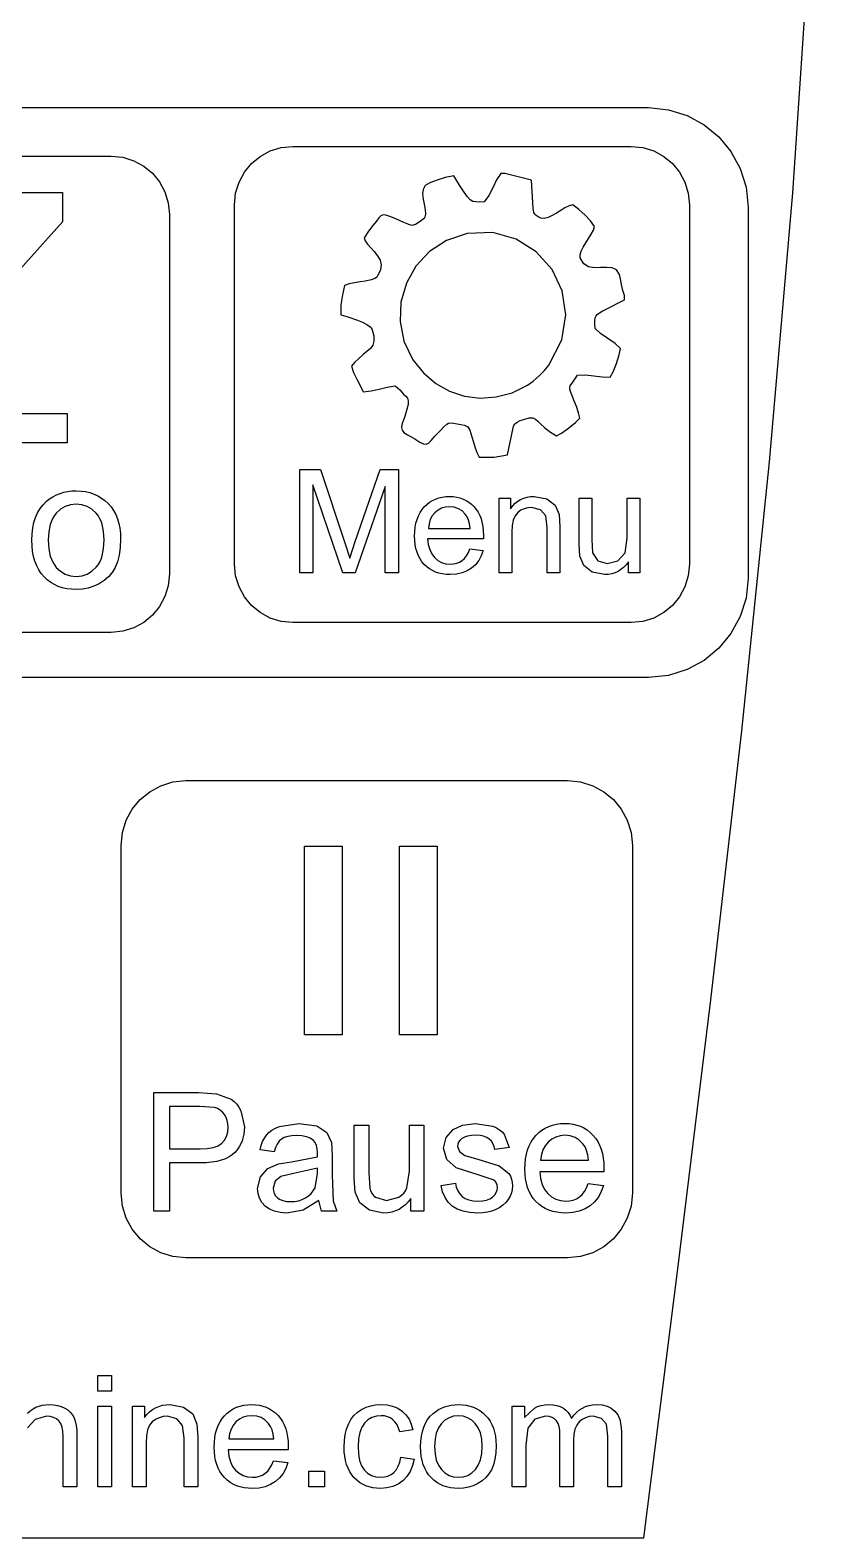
# Model space of a CAD drawing. Extents: x -39 to 30, y -68 to 61.
# Drawn here: x 6.11 to 29.6, y -68.46 to -23.09 of the extents above; entities that cross this region are included whole.
import ezdxf

# ---------------------------------------------------------------- set-up
doc = ezdxf.new("R2010")
doc.units = 0
doc.layers.add('LAYER_1', color=7, linetype='CONTINUOUS')

msp = doc.modelspace()

# ---------------------------------------------------------------- linework, layer by layer
at = {"layer": 'LAYER_1', "color": 250}
msp.add_lwpolyline([(-38.4561, -19.8948), (-37.9136, -27.9886), (-37.21, -36.0823), (-36.3775, -44.1761), (-35.4483, -52.2698), (-34.4547, -60.3636), (-33.4288, -68.4573), (24.5712, -68.4573), (25.5971, -60.3636), (26.5907, -52.2698), (27.5199, -44.1761), (28.3524, -36.0823), (29.056, -27.9886), (29.5985, -19.8948)], dxfattribs=at)
at = {"layer": 'LAYER_1', "color": 253}
msp.add_lwpolyline([(-33.413, -25.4253), (24.7188, -25.4253), (25.3195, -25.4863), (25.8799, -25.6613), (26.3877, -25.9378), (26.8307, -26.3037), (27.1966, -26.7467), (27.4732, -27.2546), (27.6481, -27.815), (27.7091, -28.4157), (27.7091, -39.5783), (27.6481, -40.179), (27.4732, -40.7395), (27.1966, -41.2473), (26.8307, -41.6903), (26.3877, -42.0562), (25.8799, -42.3328), (25.3195, -42.5077), (24.7188, -42.5687), (-33.413, -42.5687)], dxfattribs=at)
at = {"layer": 'LAYER_1', "color": 140}
for points in [[(14.0167, -26.5893), (24.1907, -26.5893), (24.5437, -26.6252), (24.873, -26.728), (25.1715, -26.8905), (25.4318, -27.1055), (25.6468, -27.3658), (25.8093, -27.6643), (25.9121, -27.9936), (25.948, -28.3466), (25.948, -39.1623), (25.9121, -39.5153), (25.8093, -39.8446), (25.6468, -40.143), (25.4318, -40.4033), (25.1715, -40.6183), (24.873, -40.7809), (24.5437, -40.8836), (24.1907, -40.9195), (14.0167, -40.9195), (13.6637, -40.8836), (13.3344, -40.7809), (13.0359, -40.6183), (12.7756, -40.4033), (12.5606, -40.143), (12.3981, -39.8446), (12.2953, -39.5153), (12.2594, -39.1623), (12.2594, -28.3466), (12.2953, -27.9936), (12.3981, -27.6643), (12.5606, -27.3658), (12.7756, -27.1055), (13.0359, -26.8905), (13.3344, -26.728), (13.6637, -26.6252), (14.0167, -26.5893)], [(19.2599, -29.2157), (18.6427, -29.4209), (18.1261, -29.7556), (17.7189, -30.1936), (17.4296, -30.7085), (17.267, -31.2743), (17.2399, -31.8645), (17.3568, -32.4529), (17.6266, -33.0134), (17.9411, -33.4081), (18.3137, -33.7236), (18.732, -33.9568), (19.1834, -34.1043), (19.6556, -34.1631), (20.136, -34.1299), (20.6121, -34.0016), (21.0715, -33.7749), (21.2405, -33.6538), (21.4222, -33.4973), (21.5905, -33.3292), (21.7194, -33.1737), (22.107, -32.4149), (22.2295, -31.6566), (22.12, -30.9363), (21.812, -30.2914), (21.3386, -29.7594), (20.7333, -29.3778), (20.0293, -29.1841), (19.2599, -29.2157)]]:
    msp.add_lwpolyline(points, close=True, dxfattribs=at)
msp.add_lwpolyline([(-1.6264, -26.8836), (8.5476, -26.8836), (8.9006, -26.9195), (9.2299, -27.0222), (9.5283, -27.1848), (9.7886, -27.3998), (10.0036, -27.6601), (10.1662, -27.9585), (10.2689, -28.2878), (10.3048, -28.6408), (10.3048, -39.4565), (10.2689, -39.8095), (10.1662, -40.1388), (10.0036, -40.4373), (9.7886, -40.6976), (9.5283, -40.9126), (9.2299, -41.0751), (8.9006, -41.1779), (8.5476, -41.2138), (-1.6264, -41.2138)], dxfattribs=at)
at = {"layer": 'LAYER_1', "color": 250}
for points in [[(15.4594, -31.3578), (15.4594, -31.6617), (15.6656, -31.7189), (15.9626, -31.8198), (16.1109, -31.8813), (16.2408, -31.9473), (16.3386, -32.0155), (16.3905, -32.0839), (16.4482, -32.2921), (16.4556, -32.4517), (16.4204, -32.5751), (16.3502, -32.675), (16.1357, -32.8542), (15.8735, -33.0896), (15.7787, -33.2072), (15.8419, -33.3985), (15.9387, -33.5958), (16.0433, -33.7896), (16.1298, -33.9709), (16.3672, -33.9467), (16.6091, -33.8921), (16.8514, -33.8332), (17.0898, -33.796), (17.2311, -33.9149), (17.3489, -34.0489), (17.4107, -34.1085), (17.4601, -34.1677), (17.487, -34.2434), (17.4809, -34.3526), (17.3806, -34.7175), (17.2992, -34.9587), (17.2866, -35.0482), (17.3037, -35.125), (17.359, -35.1953), (17.4607, -35.2652), (17.6831, -35.3944), (17.8382, -35.4858), (17.9457, -35.5378), (18.0253, -35.5484), (18.0964, -35.5159), (18.1787, -35.4385), (18.2919, -35.3143), (18.4555, -35.1416), (18.5613, -35.0244), (18.6482, -34.9449), (18.7, -34.922), (18.7657, -34.9119), (18.8514, -34.9156), (18.9633, -34.9342), (19.1769, -34.9802), (19.2814, -35.0303), (19.3354, -35.1325), (19.3975, -35.3345), (19.4463, -35.4927), (19.4997, -35.6606), (19.5583, -35.8162), (19.6231, -35.9372), (20.0698, -35.9372), (20.4763, -35.8687), (20.5885, -35.3013), (20.6551, -35.0135), (20.6978, -34.9367), (20.7608, -34.8845), (20.8547, -34.8417), (20.9901, -34.7934), (21.1284, -34.7573), (21.2307, -34.7593), (21.3121, -34.7947), (21.3881, -34.8583), (21.4739, -34.9454), (21.5848, -35.0509), (21.7362, -35.1699), (21.9432, -35.2975), (22.0962, -35.2146), (22.3079, -35.0642), (22.5147, -34.8984), (22.6533, -34.7693), (22.6124, -34.6107), (22.5449, -34.4212), (22.47, -34.2311), (22.4068, -34.071), (22.3696, -33.9675), (22.3498, -33.8936), (22.3472, -33.8388), (22.3613, -33.7924), (22.439, -33.682), (22.5806, -33.4772), (22.8237, -33.4662), (23.0706, -33.493), (23.3186, -33.526), (23.5651, -33.5339), (23.6495, -33.376), (23.7508, -33.1258), (23.8359, -32.8653), (23.8716, -32.6764), (23.7107, -32.5207), (23.4932, -32.3665), (23.2756, -32.2156), (23.1145, -32.0697), (23.1021, -31.9366), (23.1012, -31.8327), (23.1132, -31.7523), (23.1398, -31.6897), (23.1822, -31.6391), (23.2421, -31.5946), (23.321, -31.5507), (23.4203, -31.5014), (23.9907, -31.2066), (23.9907, -31.0762), (23.9392, -30.9279), (23.9029, -30.7477), (23.8739, -30.5728), (23.8441, -30.4407), (23.7562, -30.307), (23.6218, -30.2465), (23.4558, -30.2328), (23.2726, -30.2397), (23.0871, -30.2408), (22.9138, -30.2099), (22.7675, -30.1207), (22.6627, -29.9468), (22.6576, -29.856), (22.6912, -29.7469), (22.7525, -29.6247), (22.8305, -29.4946), (22.9143, -29.3617), (22.9928, -29.2313), (23.0552, -29.1085), (23.0905, -28.9985), (22.9739, -28.8318), (22.8062, -28.6572), (22.6171, -28.4899), (22.4361, -28.3449), (22.324, -28.3819), (22.2023, -28.444), (22.0747, -28.5205), (21.945, -28.6009), (21.8168, -28.6744), (21.6939, -28.7303), (21.5801, -28.758), (21.479, -28.7469), (21.3965, -28.712), (21.3358, -28.6747), (21.2934, -28.6328), (21.2658, -28.5843), (21.2411, -28.4584), (21.234, -28.2796), (21.1972, -27.612), (20.3918, -27.406), (20.2704, -27.406), (20.1436, -27.6018), (20.0283, -27.8329), (19.91, -28.0645), (19.7744, -28.2617), (19.6292, -28.2649), (19.5192, -28.2629), (19.4312, -28.244), (19.3519, -28.1961), (19.268, -28.1073), (19.1661, -27.9657), (19.0331, -27.7594), (18.8556, -27.4764), (18.5981, -27.5306), (18.3592, -27.6118), (18.1326, -27.6865), (17.9996, -27.7687), (17.9336, -27.8838), (17.9173, -28.0225), (17.9336, -28.1756), (17.9651, -28.3337), (17.9947, -28.4876), (18.0051, -28.628), (17.9791, -28.7456), (17.8502, -28.848), (17.7084, -28.9406), (17.6097, -28.9692), (17.5083, -28.9452), (17.3581, -28.8798), (17.1122, -28.772), (16.9368, -28.6975), (16.8149, -28.6568), (16.7298, -28.6503), (16.6648, -28.6785), (16.6028, -28.7417), (16.5273, -28.8404), (16.4213, -28.975), (16.2872, -29.1439), (16.1619, -29.3397), (16.1912, -29.4298), (16.2626, -29.53), (16.3595, -29.6396), (16.4655, -29.7577), (16.564, -29.8837), (16.6386, -30.017), (16.6728, -30.1566), (16.6501, -30.302), (16.6116, -30.3969), (16.576, -30.4685), (16.5392, -30.5208), (16.4973, -30.5583), (16.3811, -30.605), (16.1947, -30.6424), (16.0449, -30.6667), (15.8739, -30.694), (15.7076, -30.73), (15.5718, -30.7806), (15.5088, -31.0599), (15.4594, -31.3578)], [(0.6324, -35.511), (0.6324, -34.5901), (4.9037, -29.7594), (5.7716, -28.8596), (1.1216, -28.8596), (1.1216, -27.9755), (7.0861, -27.9755), (7.0861, -28.8596), (2.4011, -34.0867), (1.9002, -34.627), (7.2259, -34.627), (7.2259, -35.511), (0.6324, -35.511)], [(19.2599, -29.2157), (18.6427, -29.4209), (18.1261, -29.7556), (17.7189, -30.1936), (17.4296, -30.7085), (17.267, -31.2743), (17.2399, -31.8645), (17.3568, -32.4529), (17.6266, -33.0134), (17.9411, -33.4081), (18.3137, -33.7236), (18.732, -33.9568), (19.1834, -34.1043), (19.6556, -34.1631), (20.136, -34.1299), (20.6121, -34.0016), (21.0715, -33.7749), (21.2405, -33.6538), (21.4222, -33.4973), (21.5905, -33.3292), (21.7194, -33.1737), (22.107, -32.4149), (22.2295, -31.6566), (22.12, -30.9363), (21.812, -30.2914), (21.3386, -29.7594), (20.7333, -29.3778), (20.0293, -29.1841), (19.2599, -29.2157)], [(14.2261, -39.4256), (14.2261, -36.3156), (14.8429, -36.3156), (15.5784, -38.5171), (15.7268, -38.9775), (15.8933, -38.4787), (16.6418, -36.3156), (17.1927, -36.3156), (17.1927, -39.4256), (16.7975, -39.4256), (16.7975, -36.8238), (15.8897, -39.4256), (15.519, -39.4256), (14.6213, -36.776), (14.6213, -39.4256), (14.2261, -39.4256)], [(6.1652, -38.4392), (6.1721, -38.2483), (6.1927, -38.0702), (6.227, -37.9049), (6.2751, -37.7523), (6.337, -37.6126), (6.4126, -37.4856), (6.502, -37.3714), (6.6052, -37.27), (6.6994, -37.196), (6.7987, -37.1319), (6.9031, -37.0777), (7.0125, -37.0333), (7.1271, -36.9988), (7.2466, -36.9741), (7.3712, -36.9593), (7.5008, -36.9544), (7.644, -36.9604), (7.7806, -36.9784), (7.9105, -37.0084), (8.0338, -37.0505), (8.1505, -37.1045), (8.2605, -37.1706), (8.3638, -37.2486), (8.4605, -37.3387), (8.5477, -37.439), (8.6233, -37.5486), (8.6872, -37.6674), (8.7396, -37.7954), (8.7804, -37.9325), (8.8095, -38.0789), (8.827, -38.2343), (8.8328, -38.3989), (8.8225, -38.6586), (8.7916, -38.8889), (8.7402, -39.0899), (8.6681, -39.2616), (8.5763, -39.41), (8.4657, -39.5408), (8.3363, -39.6542), (8.1879, -39.7501), (8.027, -39.8262), (7.8588, -39.8805), (7.6833, -39.9131), (7.5008, -39.9239), (7.3548, -39.9179), (7.2161, -39.9), (7.0845, -39.8702), (6.9601, -39.8284), (6.8428, -39.7746), (6.7327, -39.7089), (6.6297, -39.6312), (6.5339, -39.5415), (6.4474, -39.4405), (6.3725, -39.329), (6.3091, -39.207), (6.2573, -39.0744), (6.217, -38.9313), (6.1882, -38.7778), (6.1709, -38.6137), (6.1652, -38.4392)], [(19.3428, -38.6959), (19.7381, -38.748), (19.6819, -38.9106), (19.6057, -39.0541), (19.5095, -39.1782), (19.3935, -39.283), (19.2588, -39.3662), (19.1067, -39.4257), (18.9371, -39.4615), (18.7499, -39.4734), (18.6298, -39.4686), (18.5161, -39.4544), (18.4088, -39.4306), (18.3079, -39.3974), (18.2134, -39.3546), (18.1252, -39.3023), (18.0435, -39.2406), (17.9681, -39.1693), (17.9004, -39.0897), (17.8417, -39.0024), (17.7921, -38.9074), (17.7514, -38.8047), (17.7198, -38.6943), (17.6973, -38.5762), (17.6837, -38.4506), (17.6792, -38.3173), (17.6837, -38.1795), (17.6974, -38.0496), (17.7202, -37.9276), (17.7521, -37.8136), (17.7931, -37.7075), (17.8432, -37.6093), (17.9025, -37.5192), (17.971, -37.437), (18.0467, -37.3634), (18.1279, -37.2997), (18.2145, -37.2458), (18.3065, -37.2018), (18.4039, -37.1675), (18.5068, -37.1431), (18.6151, -37.1284), (18.7289, -37.1235), (18.839, -37.1283), (18.9439, -37.1427), (19.0437, -37.1666), (19.1383, -37.2002), (19.2278, -37.2433), (19.3121, -37.296), (19.3912, -37.3584), (19.4652, -37.4304), (19.5322, -37.5111), (19.5902, -37.5997), (19.6393, -37.696), (19.6796, -37.8002), (19.7332, -38.0319), (19.7511, -38.2948), (19.7489, -38.3962), (18.0701, -38.3962), (18.0913, -38.5706), (18.1333, -38.7234), (18.1962, -38.8545), (18.2801, -38.9637), (18.38, -39.0498), (18.4916, -39.1113), (18.615, -39.1483), (18.7499, -39.1606), (18.8509, -39.1537), (18.9442, -39.1329), (19.0298, -39.0983), (19.1075, -39.0499), (19.178, -38.9862), (19.2406, -38.906), (19.2956, -38.8092), (19.3428, -38.6959)], [(20.221, -39.4256), (20.221, -37.1713), (20.5641, -37.1713), (20.5641, -37.4913), (20.6295, -37.405), (20.7018, -37.3303), (20.7809, -37.267), (20.867, -37.2153), (20.96, -37.1751), (21.0598, -37.1464), (21.1665, -37.1292), (21.2801, -37.1235), (21.6544, -37.1966), (21.9099, -37.3885), (22.0286, -37.6701), (22.0496, -38.0414), (22.0496, -39.4256), (21.6674, -39.4256), (21.6674, -38.0559), (21.6232, -37.707), (21.4654, -37.5224), (21.1997, -37.4536), (21.0823, -37.4632), (20.9733, -37.4922), (20.8725, -37.5406), (20.7799, -37.6085), (20.7025, -37.7031), (20.6473, -37.8326), (20.6142, -37.9968), (20.6032, -38.1956), (20.6032, -39.4256), (20.221, -39.4256)], [(24.1093, -39.4256), (24.1093, -39.0904), (24.0407, -39.1802), (23.9662, -39.2581), (23.8859, -39.3239), (23.7997, -39.3778), (23.7076, -39.4196), (23.6097, -39.4495), (23.5059, -39.4674), (23.3962, -39.4734), (23.0248, -39.3974), (22.7685, -39.2055), (22.6513, -38.9225), (22.6281, -38.5663), (22.6281, -37.1713), (23.0103, -37.1713), (23.0103, -38.4186), (23.0335, -38.8211), (23.1862, -39.0571), (23.4736, -39.1433), (23.7951, -39.0557), (24.0079, -38.816), (24.0702, -38.3766), (24.0702, -37.1713), (24.4524, -37.1713), (24.4524, -39.4256), (24.1093, -39.4256)], [(6.6592, -38.4401), (6.6741, -38.696), (6.7189, -38.9175), (6.7525, -39.0153), (6.7935, -39.1045), (6.842, -39.1851), (6.898, -39.257), (7.0256, -39.3759), (7.1685, -39.4608), (7.3269, -39.5117), (7.5008, -39.5287), (7.673, -39.5117), (7.8303, -39.4607), (7.9725, -39.3755), (8.1, -39.2561), (8.156, -39.1834), (8.2045, -39.1017), (8.2455, -39.0111), (8.2791, -38.9116), (8.3239, -38.6859), (8.3388, -38.4245), (8.3237, -38.177), (8.2785, -37.9615), (8.2447, -37.8658), (8.2033, -37.7781), (8.1545, -37.6984), (8.0982, -37.6268), (7.9708, -37.5079), (7.8287, -37.423), (7.672, -37.3721), (7.5008, -37.3551), (7.3269, -37.3719), (7.1685, -37.4225), (7.0256, -37.5068), (6.898, -37.625), (6.842, -37.6969), (6.7935, -37.7773), (6.7525, -37.8663), (6.7189, -37.9639), (6.6741, -38.1849), (6.6592, -38.4401)], [(18.0919, -38.0834), (19.3472, -38.0834), (19.3287, -37.9501), (19.2985, -37.8347), (19.2566, -37.737), (19.2031, -37.657), (19.1055, -37.5605), (18.9943, -37.4915), (18.8694, -37.45), (18.7311, -37.4362), (18.605, -37.4472), (18.4894, -37.4802), (18.3842, -37.5352), (18.2895, -37.6121), (18.2104, -37.7075), (18.1511, -37.8179), (18.1116, -37.9432), (18.0919, -38.0834)], [(14.3703, -53.3237), (14.3703, -47.6467), (15.5023, -47.6467), (15.5023, -53.3237), (14.3703, -53.3237)], [(17.228, -53.3237), (17.228, -47.6467), (18.3601, -47.6467), (18.3601, -53.3237), (17.228, -53.3237)]]:
    msp.add_lwpolyline(points, close=True, dxfattribs=at)
at = {"layer": 'LAYER_1', "color": 42}
msp.add_lwpolyline([(10.7993, -45.6744), (22.2813, -45.6744), (22.6727, -45.7142), (23.0378, -45.8281), (23.3686, -46.0083), (23.6573, -46.2467), (23.8956, -46.5353), (24.0758, -46.8662), (24.1897, -47.2313), (24.2295, -47.6226), (24.2295, -58.0853), (24.1897, -58.4767), (24.0758, -58.8418), (23.8956, -59.1726), (23.6573, -59.4613), (23.3686, -59.6996), (23.0378, -59.8798), (22.6727, -59.9937), (22.2813, -60.0335), (10.7993, -60.0335), (10.4079, -59.9937), (10.0428, -59.8798), (9.712, -59.6996), (9.4233, -59.4613), (9.1849, -59.1726), (9.0047, -58.8418), (8.8908, -58.4767), (8.851, -58.0853), (8.851, -47.6226), (8.8908, -47.2313), (9.0047, -46.8662), (9.1849, -46.5353), (9.4233, -46.2467), (9.712, -46.0083), (10.0428, -45.8281), (10.4079, -45.7142), (10.7993, -45.6744)], close=True, dxfattribs=at)
at = {"layer": 'LAYER_1', "color": 7}
for points in [[(14.3703, -53.3237), (14.3703, -47.6467), (15.5023, -47.6467), (15.5023, -53.3237), (14.3703, -53.3237)], [(17.228, -53.3237), (17.228, -47.6467), (18.3601, -47.6467), (18.3601, -53.3237), (17.228, -53.3237)], [(9.8331, -58.6291), (9.8331, -55.0603), (11.1805, -55.0603), (11.7238, -55.0943), (12.165, -55.2605), (12.2497, -55.3282), (12.3257, -55.4082), (12.393, -55.5002), (12.4516, -55.6044), (12.5596, -56.0904), (12.5415, -56.3086), (12.4872, -56.5095), (12.4464, -56.6034), (12.3966, -56.693), (12.3376, -56.7781), (12.2696, -56.8588), (12.19, -56.9327), (12.0957, -56.9967), (11.9867, -57.0508), (11.863, -57.0951), (11.7247, -57.1295), (11.5718, -57.1541), (11.4042, -57.1688), (11.2221, -57.1737), (10.3066, -57.1737), (10.3066, -58.6291), (9.8331, -58.6291)], [(10.3066, -56.755), (11.2287, -56.755), (11.4412, -56.7444), (11.6203, -56.7125), (11.7662, -56.6593), (11.8792, -56.5847), (11.9631, -56.4908), (12.0231, -56.3795), (12.0591, -56.2508), (12.0711, -56.1045), (12.0641, -55.9969), (12.043, -55.8971), (12.0077, -55.8053), (11.9581, -55.7215), (11.8969, -55.6485), (11.8267, -55.5889), (11.7477, -55.5429), (11.6599, -55.5105), (11.2196, -55.479), (10.3066, -55.479), (10.3066, -56.755)], [(14.7926, -58.3051), (14.3224, -58.5984), (13.8381, -58.6839), (13.6373, -58.671), (13.4612, -58.6321), (13.3096, -58.5672), (13.1826, -58.4762), (13.0823, -58.3655), (13.0107, -58.2402), (12.9676, -58.1004), (12.9533, -57.9462), (13.0397, -57.5998), (13.2665, -57.3489), (13.5822, -57.2052), (13.9726, -57.1396), (14.7552, -56.9892), (14.7577, -56.8754), (14.7499, -56.7519), (14.7266, -56.648), (14.6876, -56.5637), (14.6331, -56.4991), (14.5387, -56.4343), (14.4239, -56.3881), (14.2886, -56.3604), (14.133, -56.3512), (13.988, -56.358), (13.8633, -56.3785), (13.759, -56.4126), (13.6752, -56.4601), (13.606, -56.5247), (13.5467, -56.6103), (13.497, -56.717), (13.4568, -56.8447), (13.0281, -56.7849), (13.062, -56.6538), (13.1054, -56.5358), (13.1583, -56.431), (13.2208, -56.3396), (13.2956, -56.2598), (13.3853, -56.1898), (13.49, -56.1295), (13.6096, -56.0787), (14.1978, -55.9874), (14.7378, -56.0655), (15.0426, -56.2615), (15.1797, -56.5606), (15.2013, -56.9635), (15.2013, -57.545), (15.2287, -58.3167), (15.3359, -58.6291), (14.8773, -58.6291), (14.7926, -58.3051)], [(17.5648, -58.6291), (17.5648, -58.2445), (17.486, -58.3476), (17.4006, -58.4369), (17.3084, -58.5124), (17.2095, -58.5742), (17.1039, -58.6222), (16.9915, -58.6565), (16.8724, -58.677), (16.7465, -58.6839), (16.3203, -58.5967), (16.0263, -58.3766), (15.8917, -58.0517), (15.8651, -57.643), (15.8651, -56.0422), (16.3037, -56.0422), (16.3037, -57.4735), (16.3303, -57.9354), (16.3566, -58.0172), (16.3946, -58.0895), (16.4442, -58.1525), (16.5056, -58.2063), (16.8354, -58.3051), (17.2042, -58.2046), (17.284, -58.1495), (17.3513, -58.0852), (17.4061, -58.0118), (17.4485, -57.9296), (17.5199, -57.4254), (17.5199, -56.0422), (17.9585, -56.0422), (17.9585, -58.6291), (17.5648, -58.6291)], [(18.4728, -57.8565), (18.9065, -57.7867), (18.9328, -57.9093), (18.9756, -58.0168), (19.0346, -58.1091), (19.11, -58.1863), (19.2019, -58.2469), (19.3104, -58.2903), (19.4355, -58.3164), (19.5769, -58.3251), (19.7185, -58.3174), (19.8405, -58.2944), (19.9431, -58.256), (20.0263, -58.2021), (20.0902, -58.1383), (20.1359, -58.0689), (20.1633, -57.994), (20.1725, -57.9138), (20.1643, -57.8436), (20.1396, -57.7812), (20.0985, -57.7268), (20.0412, -57.6804), (19.5926, -57.5317), (18.9256, -57.3224), (18.6439, -57.0765), (18.5476, -56.7309), (18.6265, -56.411), (18.8417, -56.1668), (19.12, -56.0397), (19.4979, -55.9874), (20.0313, -56.0754), (20.1389, -56.1231), (20.2314, -56.1786), (20.3087, -56.242), (20.371, -56.313), (20.5214, -56.7151), (20.0927, -56.7749), (20.0714, -56.6794), (20.0361, -56.5949), (19.987, -56.5215), (19.9241, -56.4592), (19.8472, -56.4097), (19.7558, -56.3744), (19.6499, -56.3532), (19.5295, -56.3462), (19.39, -56.3524), (19.2718, -56.3712), (19.1751, -56.4023), (19.1, -56.4459), (19.0438, -56.4979), (19.0036, -56.5543), (18.9794, -56.6148), (18.9713, -56.6794), (19.0244, -56.8331), (19.1922, -56.9494), (19.5785, -57.0615), (20.2265, -57.2642), (20.5156, -57.4935), (20.5619, -57.5734), (20.5948, -57.6624), (20.6145, -57.7606), (20.6211, -57.8681), (20.6131, -57.9756), (20.5892, -58.08), (20.5493, -58.1812), (20.4932, -58.2794), (20.422, -58.3705), (20.3368, -58.4507), (20.2375, -58.52), (20.1243, -58.5784), (19.9996, -58.6247), (19.867, -58.6576), (19.7266, -58.6773), (19.5785, -58.6839), (19.3416, -58.6708), (19.1345, -58.6317), (18.9573, -58.5665), (18.8101, -58.4754), (18.69, -58.3583), (18.5938, -58.2161), (18.5214, -58.0489), (18.4728, -57.8565)], [(22.9039, -57.7917), (23.3575, -57.8515), (23.293, -58.0381), (23.2056, -58.2027), (23.0952, -58.3452), (22.9621, -58.4654), (22.8076, -58.5609), (22.6331, -58.6292), (22.4384, -58.6702), (22.2236, -58.6839), (22.0858, -58.6784), (21.9554, -58.6621), (21.8322, -58.6348), (21.7164, -58.5967), (21.6079, -58.5476), (21.5068, -58.4876), (21.4129, -58.4168), (21.3264, -58.335), (21.2487, -58.2436), (21.1814, -58.1434), (21.1244, -58.0344), (21.0778, -57.9165), (21.0415, -57.7899), (21.0156, -57.6544), (21.0001, -57.5102), (20.9949, -57.3572), (21.0001, -57.1991), (21.0158, -57.0501), (21.0419, -56.9101), (21.0785, -56.7793), (21.1255, -56.6575), (21.1831, -56.5449), (21.2511, -56.4414), (21.3297, -56.3471), (21.4166, -56.2627), (21.5098, -56.1896), (21.6092, -56.1278), (21.7148, -56.0772), (21.8266, -56.0379), (21.9447, -56.0098), (22.069, -55.993), (22.1995, -55.9874), (22.3258, -55.9929), (22.4462, -56.0094), (22.5607, -56.0368), (22.6693, -56.0753), (22.7719, -56.1248), (22.8686, -56.1854), (22.9594, -56.257), (23.0443, -56.3396), (23.1211, -56.4322), (23.1878, -56.5338), (23.2442, -56.6444), (23.2903, -56.7639), (23.3263, -56.8924), (23.3519, -57.0298), (23.3674, -57.1762), (23.3725, -57.3315), (23.37, -57.4478), (21.4435, -57.4478), (21.4678, -57.6479), (21.516, -57.8233), (21.5881, -57.9737), (21.6844, -58.0991), (21.799, -58.1979), (21.9272, -58.2685), (22.0688, -58.3109), (22.2236, -58.3251), (22.3395, -58.3172), (22.4465, -58.2933), (22.5447, -58.2536), (22.634, -58.1979), (22.7148, -58.1249), (22.7867, -58.0328), (22.8497, -57.9218), (22.9039, -57.7917)], [(21.4684, -57.0889), (22.9089, -57.0889), (22.8878, -56.9359), (22.8531, -56.8035), (22.805, -56.6914), (22.7436, -56.5996), (22.6317, -56.4889), (22.504, -56.4097), (22.3607, -56.3621), (22.202, -56.3462), (22.0573, -56.3588), (21.9246, -56.3967), (21.8039, -56.4598), (21.6952, -56.5481), (21.6044, -56.6576), (21.5364, -56.7843), (21.491, -56.928), (21.4684, -57.0889)], [(14.7577, -57.3332), (14.0399, -57.4976), (13.6561, -57.5849), (13.4833, -57.7261), (13.4219, -57.9338), (13.4302, -58.0169), (13.455, -58.093), (13.4965, -58.162), (13.5548, -58.2237), (13.6291, -58.2745), (13.7187, -58.3108), (13.8235, -58.3327), (13.9436, -58.34), (14.0666, -58.3331), (14.1828, -58.3125), (14.2922, -58.278), (14.3947, -58.2295), (14.4867, -58.1696), (14.5658, -58.0994), (14.6318, -58.0191), (14.6846, -57.9288), (14.7552, -57.4927), (14.7577, -57.3332)], [(8.1503, -64.0437), (8.1503, -63.5767), (8.5611, -63.5767), (8.5611, -64.0437), (8.1503, -64.0437)], [(8.1503, -66.9201), (8.1503, -64.4966), (8.5611, -64.4966), (8.5611, -66.9201), (8.1503, -66.9201)], [(9.1876, -66.9201), (9.1876, -64.4966), (9.5565, -64.4966), (9.5565, -64.8406), (9.6267, -64.7479), (9.7044, -64.6675), (9.7895, -64.5996), (9.8821, -64.544), (9.982, -64.5008), (10.0893, -64.47), (10.2041, -64.4515), (10.3262, -64.4453), (10.7285, -64.5239), (11.0032, -64.7301), (11.1309, -65.0328), (11.1534, -65.4321), (11.1534, -66.9201), (10.7425, -66.9201), (10.7425, -65.4477), (10.6951, -65.0725), (10.5254, -64.8741), (10.2398, -64.8001), (10.1136, -64.8105), (9.9963, -64.8417), (9.888, -64.8937), (9.7884, -64.9667), (9.7052, -65.0684), (9.6459, -65.2076), (9.6103, -65.3841), (9.5985, -65.5979), (9.5985, -66.9201), (9.1876, -66.9201)], [(13.4376, -66.1356), (13.8625, -66.1917), (13.8021, -66.3665), (13.7202, -66.5207), (13.6168, -66.6542), (13.4921, -66.7668), (13.3473, -66.8562), (13.1838, -66.9202), (13.0015, -66.9587), (12.8002, -66.9715), (12.6711, -66.9664), (12.5489, -66.9511), (12.4336, -66.9255), (12.3251, -66.8898), (12.2235, -66.8438), (12.1287, -66.7876), (12.0408, -66.7212), (11.9597, -66.6446), (11.8869, -66.559), (11.8239, -66.4652), (11.7705, -66.363), (11.7268, -66.2526), (11.6929, -66.1339), (11.6686, -66.007), (11.6541, -65.8719), (11.6492, -65.7286), (11.6541, -65.5805), (11.6688, -65.4409), (11.6932, -65.3098), (11.7275, -65.1872), (11.7716, -65.0731), (11.8255, -64.9675), (11.8892, -64.8706), (11.9628, -64.7822), (12.0442, -64.7032), (12.1315, -64.6347), (12.2246, -64.5768), (12.3236, -64.5294), (12.4283, -64.4926), (12.5389, -64.4663), (12.6553, -64.4506), (12.7776, -64.4453), (12.896, -64.4504), (13.0088, -64.4659), (13.116, -64.4916), (13.2177, -64.5277), (13.3139, -64.5741), (13.4045, -64.6308), (13.4896, -64.6978), (13.5691, -64.7752), (13.6411, -64.862), (13.7035, -64.9572), (13.7563, -65.0608), (13.7996, -65.1727), (13.8332, -65.2931), (13.8573, -65.4218), (13.8717, -65.559), (13.8765, -65.7045), (13.8742, -65.8134), (12.0694, -65.8134), (12.0922, -66.0009), (12.1373, -66.1652), (12.2049, -66.3061), (12.2951, -66.4236), (12.4025, -66.5161), (12.5226, -66.5823), (12.6552, -66.622), (12.8002, -66.6353), (12.9088, -66.6279), (13.0091, -66.6055), (13.1011, -66.5683), (13.1847, -66.5162), (13.2604, -66.4478), (13.3278, -66.3615), (13.3868, -66.2575), (13.4376, -66.1356)], [(12.0928, -65.4772), (13.4423, -65.4772), (13.4225, -65.3339), (13.3899, -65.2098), (13.3449, -65.1048), (13.2874, -65.0188), (13.1825, -64.9151), (13.0629, -64.8409), (12.9287, -64.7964), (12.78, -64.7815), (12.6444, -64.7933), (12.5201, -64.8288), (12.4071, -64.8879), (12.3052, -64.9706), (12.2202, -65.0732), (12.1564, -65.1918), (12.114, -65.3265), (12.0928, -65.4772)], [(17.2618, -66.0329), (17.6634, -66.0889), (17.6174, -66.2848), (17.5459, -66.458), (17.4487, -66.6088), (17.3257, -66.7372), (17.1818, -66.8398), (17.0223, -66.913), (16.8474, -66.9569), (16.6571, -66.9715), (16.5361, -66.9664), (16.4212, -66.9512), (16.3123, -66.9259), (16.2095, -66.8904), (16.1128, -66.8447), (16.0222, -66.7889), (15.9378, -66.723), (15.8594, -66.6469), (15.7886, -66.5614), (15.7272, -66.4671), (15.6753, -66.3641), (15.6329, -66.2524), (15.5999, -66.1318), (15.5763, -66.0025), (15.5622, -65.8645), (15.5575, -65.7177), (15.5657, -65.5278), (15.5901, -65.3504), (15.6307, -65.1852), (15.6874, -65.0321), (15.7607, -64.8946), (15.851, -64.7754), (15.9583, -64.6746), (16.0828, -64.5924), (16.2182, -64.528), (16.3596, -64.4821), (16.5069, -64.4545), (16.6603, -64.4453), (16.8482, -64.4577), (17.0184, -64.495), (17.1706, -64.5572), (17.3047, -64.6445), (17.4189, -64.7548), (17.5106, -64.8861), (17.5797, -65.0382), (17.6261, -65.2111), (17.2292, -65.2718), (17.1951, -65.1574), (17.1502, -65.058), (17.0941, -64.9737), (17.0268, -64.9044), (16.9506, -64.8507), (16.8669, -64.8123), (16.7755, -64.7892), (16.6766, -64.7815), (16.5286, -64.7954), (16.3952, -64.8369), (16.2762, -64.9062), (16.1715, -65.0033), (16.0867, -65.1307), (16.0262, -65.2902), (15.9898, -65.4818), (15.9777, -65.706), (15.9894, -65.9332), (16.0244, -66.1269), (16.0828, -66.2872), (16.1645, -66.4142), (16.2655, -66.5108), (16.3805, -66.5799), (16.5095, -66.6214), (16.6525, -66.6353), (16.7688, -66.6261), (16.8749, -66.5984), (16.9707, -66.5522), (17.0564, -66.4874), (17.1301, -66.4038), (17.1889, -66.3001), (17.2328, -66.1765), (17.2618, -66.0329)], [(17.8596, -65.7084), (17.8654, -65.546), (17.883, -65.3945), (17.9122, -65.2539), (17.9531, -65.1241), (18.0057, -65.0052), (18.07, -64.8972), (18.1461, -64.8001), (18.2339, -64.7138), (18.3985, -64.5963), (18.5804, -64.5124), (18.7796, -64.4621), (18.9958, -64.4453), (19.1176, -64.4504), (19.2338, -64.4657), (19.3444, -64.4912), (19.4493, -64.527), (19.5485, -64.5729), (19.6421, -64.6291), (19.73, -64.6955), (19.8122, -64.7721), (19.8864, -64.8575), (19.9507, -64.9507), (20.0051, -65.0518), (20.0497, -65.1607), (20.0844, -65.2774), (20.1092, -65.4018), (20.124, -65.5341), (20.129, -65.6741), (20.1202, -65.895), (20.094, -66.091), (20.0502, -66.2619), (19.9889, -66.408), (19.9108, -66.5342), (19.8167, -66.6456), (19.7065, -66.742), (19.5803, -66.8236), (19.4435, -66.8884), (19.3003, -66.9346), (19.151, -66.9623), (18.9958, -66.9715), (18.8716, -66.9664), (18.7536, -66.9512), (18.6416, -66.9258), (18.5358, -66.8903), (18.436, -66.8445), (18.3424, -66.7886), (18.2548, -66.7225), (18.1732, -66.6462), (18.0996, -66.5603), (18.0359, -66.4654), (17.982, -66.3616), (17.9379, -66.2488), (17.9036, -66.1271), (17.8792, -65.9964), (17.8645, -65.8569), (17.8596, -65.7084)], [(18.2798, -65.7091), (18.2925, -65.9268), (18.3306, -66.1153), (18.3941, -66.2744), (18.483, -66.4041), (18.5916, -66.5052), (18.7132, -66.5775), (18.8478, -66.6208), (18.9958, -66.6353), (19.1423, -66.6208), (19.2761, -66.5774), (19.3972, -66.5049), (19.5056, -66.4033), (19.5945, -66.272), (19.6579, -66.1104), (19.696, -65.9183), (19.7087, -65.6959), (19.6959, -65.4854), (19.6574, -65.302), (19.5934, -65.146), (19.504, -65.0173), (19.3956, -64.9162), (19.2747, -64.8439), (19.1414, -64.8006), (18.9958, -64.7861), (18.8478, -64.8004), (18.7132, -64.8434), (18.5916, -64.9152), (18.483, -65.0157), (18.3941, -65.1453), (18.3306, -65.3041), (18.2925, -65.492), (18.2798, -65.7091)], [(20.6107, -66.9201), (20.6107, -64.4966), (20.9796, -64.4966), (20.9796, -64.8391), (21.2823, -64.5534), (21.3801, -64.506), (21.4844, -64.4722), (21.5952, -64.452), (21.7127, -64.4453), (21.841, -64.4523), (21.9572, -64.4732), (22.0613, -64.508), (22.1532, -64.5566), (22.2327, -64.618), (22.2996, -64.6904), (22.3538, -64.7739), (22.3952, -64.8686), (22.4702, -64.7693), (22.5506, -64.6833), (22.6364, -64.6105), (22.7275, -64.551), (22.824, -64.5047), (22.926, -64.4717), (23.0334, -64.4519), (23.1462, -64.4453), (23.3168, -64.4577), (23.4665, -64.495), (23.5952, -64.5572), (23.7027, -64.6445), (23.788, -64.7577), (23.8491, -64.8978), (23.8858, -65.0648), (23.898, -65.2585), (23.898, -66.9201), (23.4871, -66.9201), (23.4871, -65.3947), (23.4466, -65.0406), (23.3011, -64.8663), (23.0544, -64.8001), (22.9315, -64.8108), (22.8197, -64.8427), (22.7187, -64.8957), (22.6287, -64.9698), (22.5547, -65.0677), (22.5019, -65.191), (22.4703, -65.3397), (22.4598, -65.5138), (22.4598, -66.9201), (22.0489, -66.9201), (22.0489, -65.3473), (22.0426, -65.2192), (22.0238, -65.108), (21.9924, -65.014), (21.9485, -64.9371), (21.8903, -64.8773), (21.8161, -64.8345), (21.726, -64.8087), (21.6201, -64.8001), (21.3002, -64.8912), (21.087, -65.1581), (21.0216, -65.664), (21.0216, -66.9201), (20.6107, -66.9201)], [(14.4983, -66.9201), (14.4983, -66.4531), (14.9653, -66.4531), (14.9653, -66.9201), (14.4983, -66.9201)]]:
    msp.add_lwpolyline(points, close=True, dxfattribs=at)
msp.add_lwpolyline([(6.038, -64.7014), (6.1166, -64.6334), (6.1998, -64.5759), (6.2877, -64.5289), (6.3803, -64.4923), (6.4776, -64.4662), (6.5796, -64.4505), (6.6864, -64.4453), (6.8157, -64.4519), (6.9363, -64.4717), (7.0483, -64.5047), (7.1518, -64.5511), (7.2434, -64.6092), (7.3211, -64.6773), (7.3847, -64.7554), (7.4343, -64.8437), (7.4715, -64.9477), (7.498, -65.0729), (7.5138, -65.2191), (7.5191, -65.3862), (7.5191, -66.9201), (7.1082, -66.9201), (7.1082, -65.3877), (7.0999, -65.2446), (7.0751, -65.1222), (7.0337, -65.0207), (6.9759, -64.9402), (6.9026, -64.8789), (6.8158, -64.8351), (6.7152, -64.8089), (6.6008, -64.8001), (6.2599, -64.8943), (6.0319, -65.1511)], dxfattribs=at)

doc.saveas('drawing.dxf')
